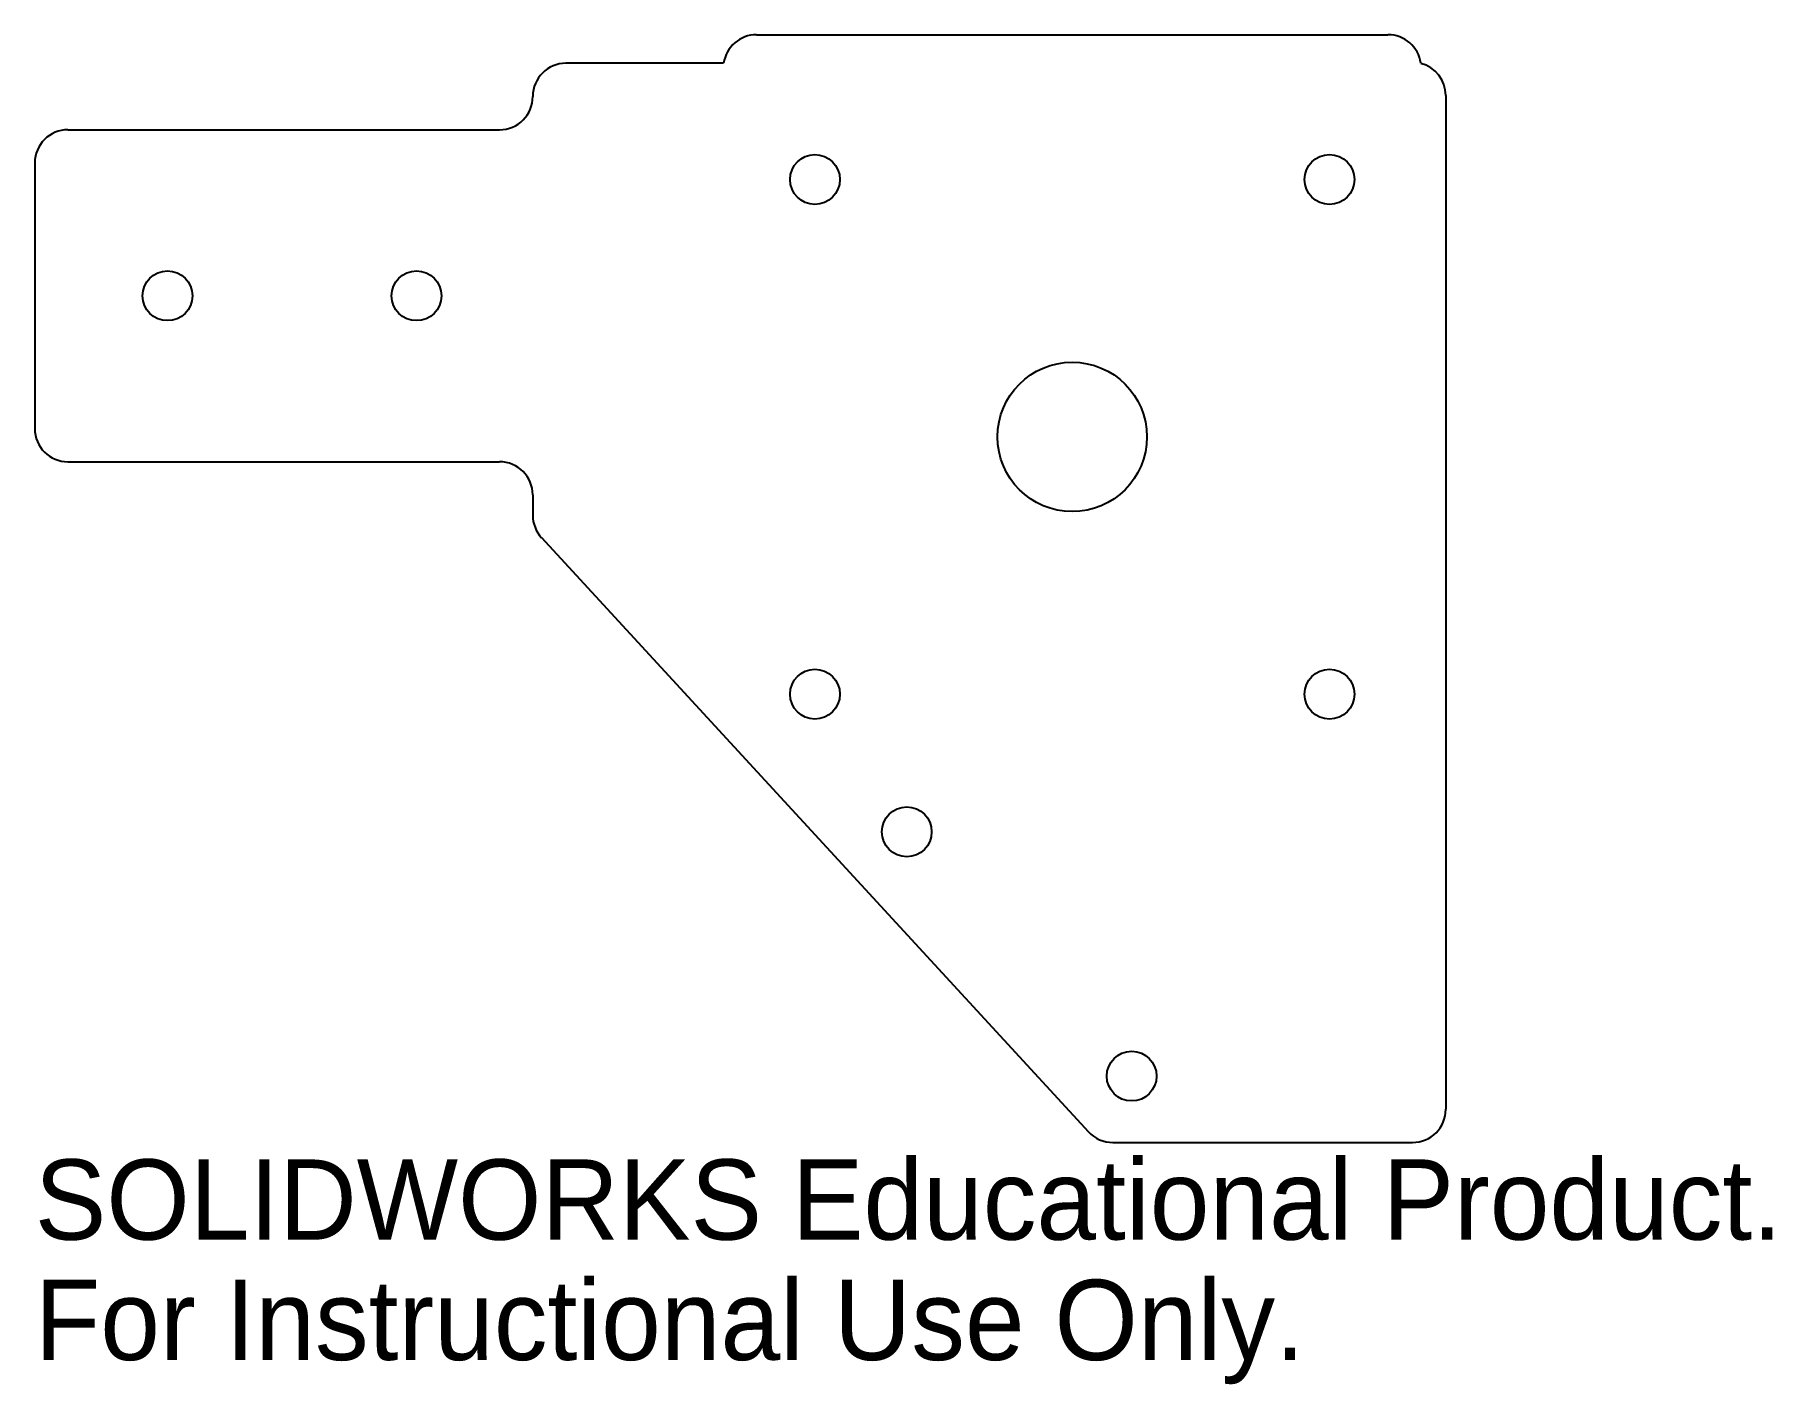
# Model space of a CAD drawing. Header units: millimetres. Extents: x -62 to 42, y -60 to 21.
import ezdxf

# ---------------------------------------------------------------- set-up
doc = ezdxf.new("R2010")
doc.units = ezdxf.units.MM
doc.linetypes.add('SLD-Solid', pattern=[0])
doc.styles.add('SLDTEXTSTYLE0', font='Arail.ttf')

msp = doc.modelspace()

# ---------------------------------------------------------------- linework, layer by layer
at = {"color": 7, "linetype": 'SLD-Solid', "lineweight": 25}
for p, q in [((-19.02, 21), (19.02, 21)), ((-21, 19.28), (-30.5, 19.28)), ((22.5, 17.34), (22.5, -43.72)), ((-60.5, 15.28), (-34.5, 15.28)), ((-62.5, 13.28), (-62.5, -2.72)), ((-60.5, -4.72), (-34.5, -4.72)), ((-32.5, -6.72), (-32.5, -7.94)), ((-31.97, -9.29), (0.98, -45.08)), ((2.45, -45.72), (20.5, -45.72))]:
    msp.add_line(p, q, dxfattribs=at)
for centre, radius in [((-15.5, 12.28), 1.5), ((15.5, 12.28), 1.5), ((-54.5, 5.28), 1.5), ((-39.5, 5.28), 1.5), ((0, -3.22), 4.5), ((-15.5, -18.72), 1.5), ((15.5, -18.72), 1.5), ((-9.97, -27.01), 1.5), ((3.58, -41.72), 1.5)]:
    msp.add_circle(centre, radius, dxfattribs=at)
for centre, start, end in [((-19.02, 19), 90, 171.9588), ((19.02, 19), 8.0412, 90), ((-30.5, 17.28), 90, 180), ((20.5, 17.34), 0, 75.5225), ((-34.5, 17.28), 270, 0), ((-60.5, 13.28), 90, 180), ((-60.5, -2.72), 180, 270), ((-34.5, -6.72), 0, 90), ((-30.5, -7.94), 180, 222.6447), ((20.5, -43.72), 270, 0), ((2.45, -43.72), 222.6447, 270)]:
    msp.add_arc(centre, 2, start, end, dxfattribs=at)

# ---------------------------------------------------------------- texts
at = {"color": 7, "linetype": 'Continuous', "char_height": 4.8336, "attachment_point": 1, "style": 'SLDTEXTSTYLE0'}
for s, insert in [('SOLIDWORKS Educational Product.', (-62.5, -46.74)), ('For Instructional Use Only.', (-62.5, -53.99))]:
    msp.add_mtext(s, dxfattribs=dict(at, insert=insert))

doc.saveas('drawing.dxf')
